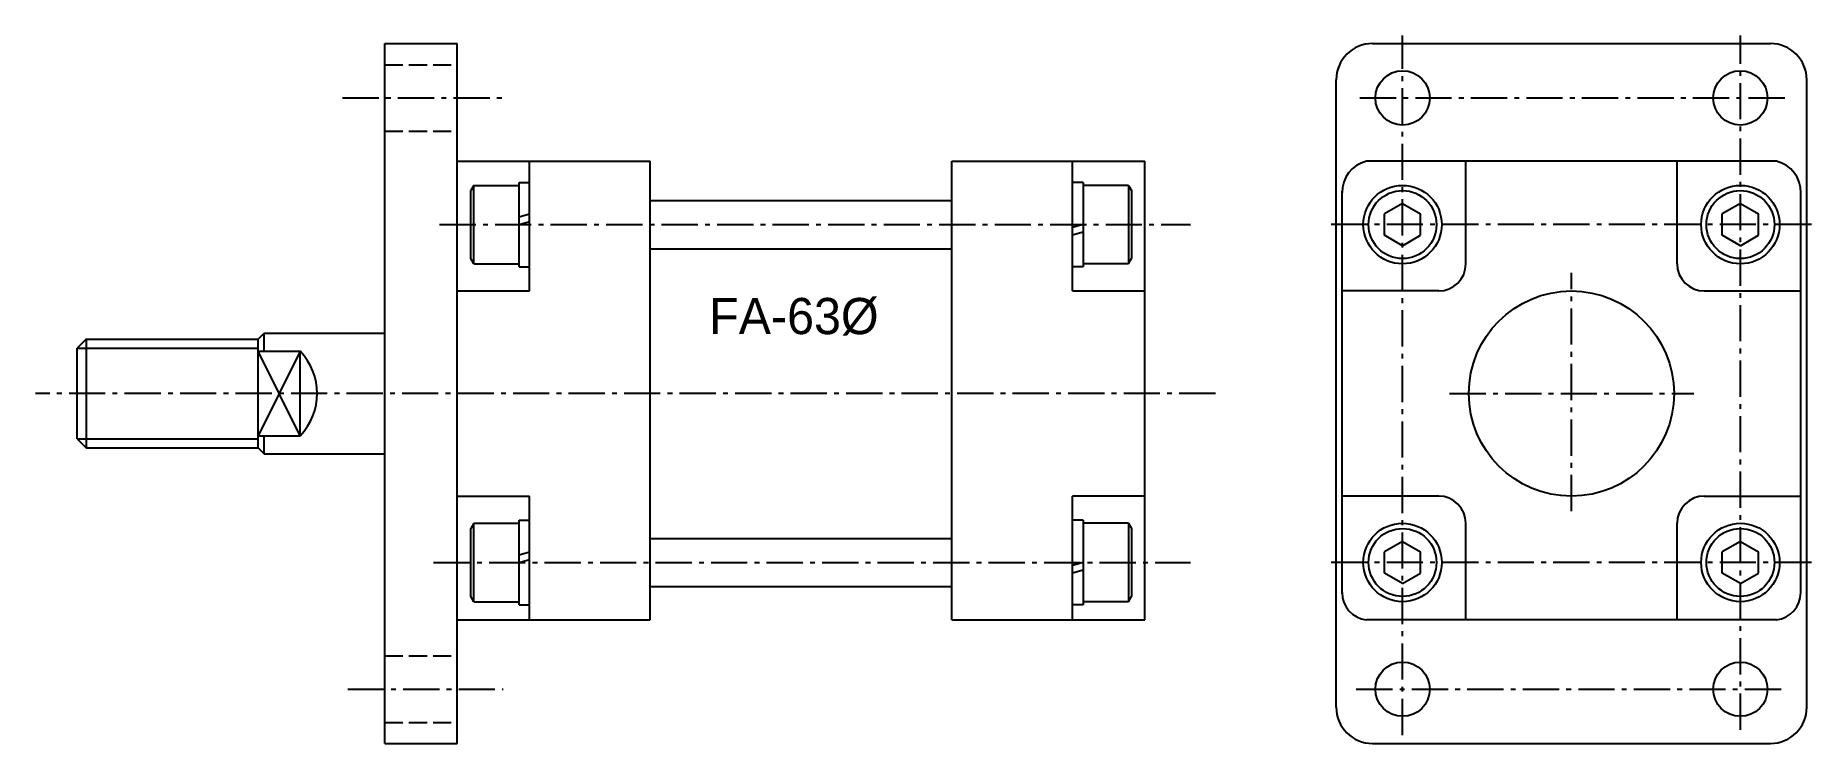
# Model space of a CAD drawing. Extents: x 204 to 499, y 250 to 367.
import ezdxf

# ---------------------------------------------------------------- set-up
doc = ezdxf.new("R2010")
doc.units = 0
doc.header["$MEASUREMENT"] = 0
doc.linetypes.add('DASHED', pattern=[4, 3, -1])
doc.linetypes.add('SCENTER', pattern=[9.2, 6, -1.2, 0.8, -1.2])
for name, color, linetype in [('CON', 2, 'CONTINUOUS'), ('DAS', 3, 'DASHED'), ('SCEN', 1, 'SCENTER'), ('UTI', 7, 'CONTINUOUS')]:
    doc.layers.add(name, color=color, linetype=linetype)

# ---------------------------------------------------------------- blocks, each defined once
blk = doc.blocks.new('00000105')
at = {"layer": 'CON'}
for p, q in [((-3.5, 0), (-1.77, 3)), ((-1.77, 3), (1.77, 3)), ((3.5, 0), (1.77, 3)), ((-3.5, 0), (-1.77, -3)), ((3.5, 0), (1.77, -3)), ((-1.77, -3), (1.77, -3))]:
    blk.add_line(p, q, dxfattribs=at)
for radius in [6.5, 5.63]:
    blk.add_circle((0, 0), radius, dxfattribs=at)

msp = doc.modelspace()

# ---------------------------------------------------------------- linework, layer by layer
at = {"layer": 'CON'}
for p, q in [((262.11, 249.6), (262.11, 365.6)), ((262.11, 365.6), (274.11, 365.6)), ((274.11, 249.6), (274.11, 365.6)), ((425.8, 365.6), (491.8, 365.6)), ((419.8, 255.6), (419.8, 359.6)), ((497.8, 255.6), (497.8, 359.6)), ((274.11, 346.1), (306.11, 346.1)), ((286.11, 324.6), (286.11, 346.1)), ((306.11, 270.1), (306.11, 346.1)), ((356.11, 270.1), (356.11, 346.1)), ((356.11, 346.1), (388.11, 346.1)), ((376.11, 324.6), (376.11, 346.1)), ((388.11, 270.1), (388.11, 346.1)), ((492.8, 346.1), (424.8, 346.1)), ((441.3, 329.1), (441.3, 346.1)), ((476.3, 329.1), (476.3, 346.1)), ((276.86, 342.1), (276.36, 341.24)), ((276.86, 342.1), (284.36, 342.1)), ((276.86, 329.1), (276.86, 342.1)), ((284.36, 328.6), (284.36, 342.6)), ((284.36, 342.6), (286.11, 342.6)), ((377.86, 342.6), (376.11, 342.6)), ((377.86, 342.6), (377.86, 328.6)), ((385.36, 342.1), (377.86, 342.1)), ((385.36, 342.1), (385.36, 329.1)), ((385.36, 342.1), (385.86, 341.24)), ((276.36, 329.97), (276.36, 341.24)), ((306.11, 339.6), (356.11, 339.6)), ((385.86, 341.24), (385.86, 329.97)), ((420.8, 274.46), (420.8, 341.18)), ((496.8, 274.46), (496.8, 341.18)), ((284.36, 336.87), (286.11, 337.36)), ((284.36, 335.6), (286.11, 336.1)), ((377.86, 335.6), (376.11, 335.1)), ((377.86, 334.34), (376.11, 333.84)), ((276.86, 329.1), (276.36, 329.97)), ((306.11, 331.6), (356.11, 331.6)), ((385.36, 329.1), (385.86, 329.97)), ((276.86, 329.1), (284.36, 329.1)), ((284.36, 328.6), (286.11, 328.6)), ((377.86, 328.6), (376.11, 328.6)), ((385.36, 329.1), (377.86, 329.1)), ((274.11, 324.6), (286.11, 324.6)), ((376.11, 324.6), (388.11, 324.6)), ((436.8, 324.6), (420.8, 324.6)), ((480.8, 324.6), (496.8, 324.6)), ((212.61, 316.6), (211.11, 315.1)), ((211.11, 300.1), (211.11, 315.1)), ((212.61, 316.6), (241.11, 316.6)), ((212.61, 316.6), (212.61, 298.6)), ((241.11, 316.6), (242.11, 317.6)), ((241.11, 298.6), (241.11, 316.6)), ((242.11, 317.6), (262.11, 317.6)), ((242.11, 314.6), (242.11, 317.6)), ((241.11, 314.6), (248.11, 314.6)), ((248.11, 300.6), (248.11, 314.6)), ((241.11, 300.6), (248.11, 300.6)), ((242.11, 297.6), (242.11, 300.6)), ((211.11, 300.1), (212.61, 298.6)), ((212.61, 298.6), (241.11, 298.6)), ((241.11, 298.6), (242.11, 297.6)), ((242.11, 297.6), (262.11, 297.6)), ((274.11, 290.6), (286.11, 290.6)), ((286.11, 270.1), (286.11, 290.6)), ((376.11, 270.1), (376.11, 290.6)), ((388.11, 290.6), (376.11, 290.6)), ((436.8, 290.6), (420.8, 290.6)), ((480.8, 290.6), (496.8, 290.6)), ((276.86, 286.1), (276.36, 285.24)), ((276.86, 286.1), (284.36, 286.1)), ((276.86, 273.1), (276.86, 286.1)), ((284.36, 272.6), (284.36, 286.6)), ((284.36, 286.6), (286.11, 286.6)), ((377.86, 286.6), (376.11, 286.6)), ((377.86, 286.6), (377.86, 272.6)), ((385.36, 286.1), (377.86, 286.1)), ((385.36, 286.1), (385.36, 273.1)), ((385.36, 286.1), (385.86, 285.24)), ((441.3, 270.1), (441.3, 286.1)), ((476.3, 270.1), (476.3, 286.1)), ((276.36, 273.97), (276.36, 285.24)), ((306.11, 283.6), (356.11, 283.6)), ((385.86, 285.24), (385.86, 273.97)), ((284.36, 280.87), (286.11, 281.36)), ((284.36, 279.6), (286.11, 280.1)), ((377.86, 279.6), (376.11, 279.1)), ((377.86, 278.34), (376.11, 277.84)), ((276.86, 273.1), (276.36, 273.97)), ((306.11, 275.6), (356.11, 275.6)), ((385.36, 273.1), (385.86, 273.97)), ((276.86, 273.1), (284.36, 273.1)), ((284.36, 272.6), (286.11, 272.6)), ((377.86, 272.6), (376.11, 272.6)), ((385.36, 273.1), (377.86, 273.1)), ((274.11, 270.1), (306.11, 270.1)), ((356.11, 270.1), (388.11, 270.1)), ((492.8, 270.1), (424.8, 270.1)), ((262.11, 249.6), (274.11, 249.6)), ((425.8, 249.6), (491.8, 249.6))]:
    msp.add_line(p, q, dxfattribs=at)
for centre, radius in [((430.8, 356.6), 4.5), ((486.8, 356.6), 4.5), ((458.8, 307.6), 17), ((430.8, 258.6), 4.5), ((486.8, 258.6), 4.5)]:
    msp.add_circle(centre, radius, dxfattribs=at)
for centre, radius, start, end in [((425.8, 359.6), 6, 90, 180), ((491.8, 359.6), 6, 0, 90), ((426.03, 341.01), 5.23, 103.6051, 181.787), ((491.57, 341.01), 5.23, 358.213, 76.3949), ((436.8, 329.1), 4.5, 270, 360), ((480.8, 329.1), 4.5, 180, 270), ((240.7, 307.6), 10.19, 316.6226, 43.3774), ((436.8, 286.1), 4.5, 0, 90), ((480.8, 286.1), 4.5, 90, 180), ((425.25, 274.53), 4.45, 179.104, 264.1631), ((492.34, 274.53), 4.45, 275.8369, 0.896), ((425.8, 255.6), 6, 180, 270), ((491.8, 255.6), 6, 270, 0)]:
    msp.add_arc(centre, radius, start, end, dxfattribs=at)
at = {"layer": 'DAS'}
for p, q in [((262.11, 362.1), (274.11, 362.1)), ((262.11, 351.1), (274.11, 351.1)), ((262.11, 264.1), (274.11, 264.1)), ((262.11, 253.1), (274.11, 253.1))]:
    msp.add_line(p, q, dxfattribs=at)
at = {"layer": 'SCEN'}
for p, q in [((430.8, 250.99), (430.8, 366.93)), ((486.8, 251.86), (486.8, 366.93)), ((255.1, 356.6), (282.28, 356.6)), ((423.74, 356.6), (494.31, 356.6)), ((271.2, 335.6), (395.64, 335.6)), ((498.58, 335.6), (418.36, 335.6)), ((458.8, 288.1), (458.8, 327.62)), ((399.78, 307.6), (204.22, 307.6)), ((438.61, 307.6), (479.06, 307.6)), ((270.2, 279.6), (395.64, 279.6)), ((498.58, 279.6), (418.36, 279.6)), ((255.96, 258.6), (281.74, 258.6)), ((423.14, 258.6), (493.8, 258.6))]:
    msp.add_line(p, q, dxfattribs=at)
at = {"layer": 'UTI'}
for p, q in [((211.11, 315.1), (241.11, 315.1)), ((248.11, 314.6), (241.11, 300.6)), ((248.11, 300.6), (241.11, 314.6)), ((211.11, 300.1), (241.11, 300.1))]:
    msp.add_line(p, q, dxfattribs=at)

# ---------------------------------------------------------------- block references
at = {"layer": 'CON', "rotation": 90}
for p in [(430.8, 335.6), (486.8, 335.6), (430.8, 279.6), (486.8, 279.6)]:
    msp.add_blockref('00000105', p, dxfattribs=at)

# ---------------------------------------------------------------- texts
at = {"layer": 'UTI'}
msp.add_text('FA-63%%C', height=6, dxfattribs=at).set_placement((315.87, 317.44))

doc.saveas('drawing.dxf')
